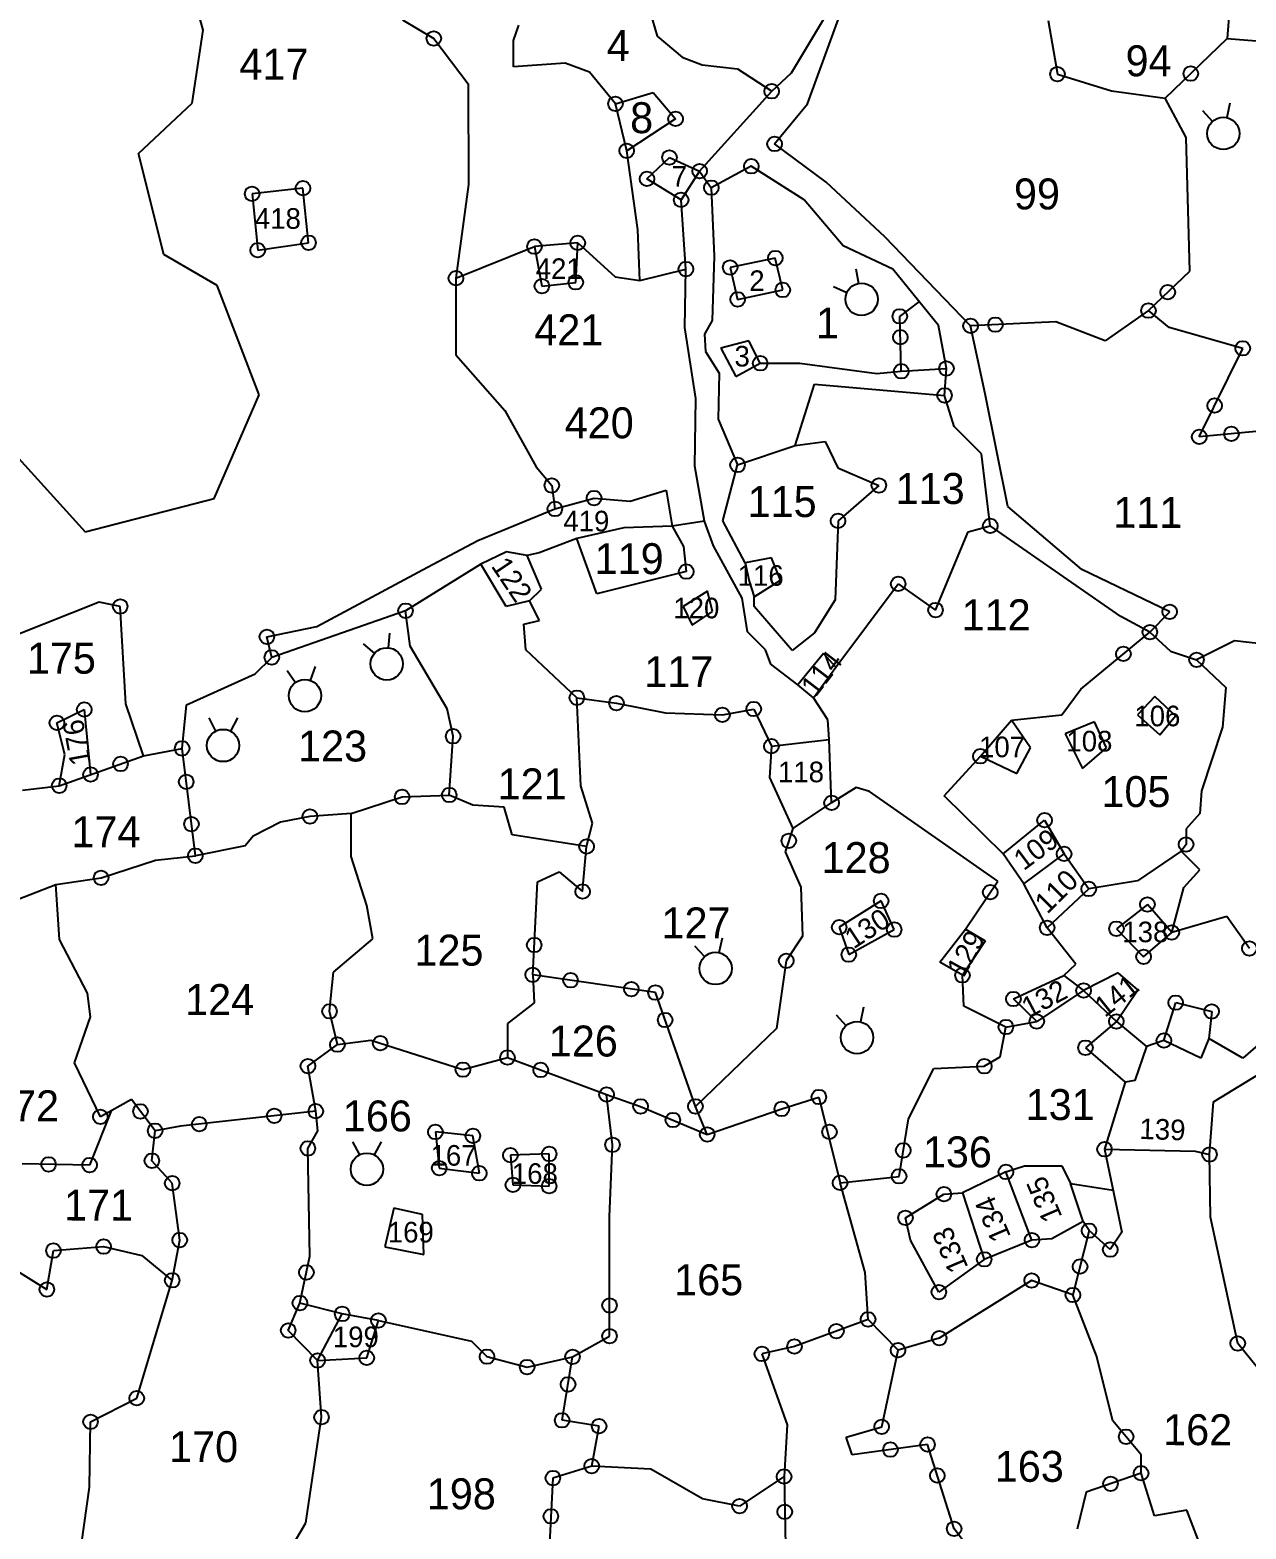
# Model space of a CAD drawing. Header units: metres. Extents: x 328578 to 333743, y 1800918 to 1805978.
# Drawn here: x 331981 to 332558, y 1801588 to 1802300 of the extents above; entities that cross this region are included whole.
import ezdxf
from ezdxf.enums import TextEntityAlignment as Align

# ---------------------------------------------------------------- set-up
doc = ezdxf.new("R2010")
doc.units = ezdxf.units.M
doc.header["$MEASUREMENT"] = 0
for name, color, linetype in [('POLY_HATCH', 12, 'Continuous'), ('POLY_PARCEL', 6, 'Continuous'), ('TEXT_PARCEL', 7, 'Continuous')]:
    doc.layers.add(name, color=color, linetype=linetype)
doc.styles.add('TEXT_MAP', font='', dxfattribs={"height": 1.8})
doc.styles.get('TEXT_MAP').set_extended_font_data('Kruti Dev 050')

msp = doc.modelspace()

# ---------------------------------------------------------------- linework, layer by layer
for points in [[(332550.75, 1802264.86), (332549.25, 1802258)], [(332537.69, 1802261.33), (332542.44, 1802256.16)], [(332373.31, 1802186.25), (332374.59, 1802179.35)], [(332362.64, 1802177.94), (332369.02, 1802175.01)], [(332151.95, 1802013.44), (332151.35, 1802006.44)], [(332139.46, 1802008.25), (332144.83, 1802003.73)], [(332103.39, 1801995.73), (332107.45, 1801990)], [(332116.78, 1801997.59), (332114.44, 1801990.98)], [(332066.3, 1801973.12), (332069.53, 1801966.89)], [(332079.82, 1801973.12), (332076.59, 1801966.88)], [(332296.76, 1801865.07), (332301.52, 1801859.9)], [(332309.81, 1801868.63), (332308.33, 1801861.76)], [(332376.91, 1801835.84), (332375.43, 1801828.98)], [(332363.86, 1801832.28), (332368.62, 1801827.12)], [(332134.51, 1801772.06), (332137.74, 1801765.83)], [(332148.04, 1801772.05), (332144.8, 1801765.82)]]:
    msp.add_lwpolyline(points)
for centre, radius in [((332173, 1802295.57), 3.47), ((332468.93, 1802278.65), 3.47), ((332532.16, 1802278.88), 3.47), ((332333.33, 1802270.51), 3.47), ((332259.2, 1802264.56), 3.47), ((332287.77, 1802257.4), 3.47), ((332547.62, 1802250.5), 7.67), ((332334.73, 1802245.5), 3.47), ((332264.54, 1802242.26), 3.47), ((332284.82, 1802239.1), 3.47), ((332299.16, 1802232.62), 3.47), ((332323.68, 1802234.92), 3.47), ((332110.94, 1802224.51), 3.47), ((332274.17, 1802228.94), 3.47), ((332304.7, 1802224.76), 3.47), ((332086.83, 1802221.84), 3.47), ((332290.38, 1802218.96), 3.47), ((332089.49, 1802195.09), 3.47), ((332113.6, 1802198.64), 3.47), ((332220.76, 1802196.8), 3.47), ((332241.3, 1802198.57), 3.47), ((332335.06, 1802191.38), 3.47), ((332183.53, 1802181.8), 3.47), ((332292.67, 1802186.15), 3.47), ((332313.63, 1802186.93), 3.47), ((332224.32, 1802178.06), 3.47), ((332240.4, 1802179.84), 3.47), ((332338.62, 1802176.22), 3.47), ((332375.99, 1802171.8), 7.67), ((332521.23, 1802175.14), 3.47), ((332317.19, 1802171.77), 3.47), ((332512.08, 1802166.42), 3.47), ((332394.11, 1802163.71), 3.47), ((332427.73, 1802159.2), 3.47), ((332439.49, 1802159.75), 3.47), ((332394.38, 1802153.81), 3.47), ((332556.81, 1802148.52), 3.47), ((332327.89, 1802141.44), 3.47), ((332394.82, 1802137.63), 3.47), ((332416.24, 1802138.99), 3.47), ((332415.35, 1802126.2), 3.47), ((332543.5, 1802121.39), 3.47), ((332536.2, 1802106.53), 3.47), ((332551.47, 1802107.95), 3.47), ((332317.13, 1802093.19), 3.47), ((332229, 1802083.45), 3.47), ((332384.21, 1802083.45), 3.47), ((332249.05, 1802077.5), 3.47), ((332230.48, 1802072.32), 3.47), ((332364.8, 1802066.64), 3.47), ((332437.06, 1802064.26), 3.47), ((332292.81, 1802042.57), 3.47), ((332393.38, 1802036.75), 3.47), ((332024.26, 1802026.04), 3.47), ((332159.61, 1802024.02), 3.47), ((332411.1, 1802024.34), 3.47), ((332522.16, 1802023.51), 3.47), ((332093.84, 1802011.67), 3.47), ((332512.77, 1802013.88), 3.47), ((332150.71, 1801998.8), 7.67), ((332500.2, 1802003.53), 3.47), ((332096.14, 1802001.88), 3.47), ((332534.91, 1802000.76), 3.47), ((332111.88, 1801983.74), 7.67), ((332240.91, 1801982.75), 3.47), ((332007.2, 1801977.14), 3.47), ((332259.7, 1801980.2), 3.47), ((332309.94, 1801974.6), 3.47), ((332324.82, 1801977.38), 3.47), ((331994.23, 1801970.82), 3.47), ((332073.05, 1801960.07), 7.67), ((332182.2, 1801964.45), 3.47), ((332333.19, 1801959.72), 3.47), ((332053.61, 1801958.71), 3.47), ((332432.36, 1801954.94), 3.47), ((332010.18, 1801946.27), 3.47), ((332024.41, 1801951.31), 3.47), ((331995.3, 1801941), 3.47), ((332055.57, 1801942.83), 3.47), ((332158, 1801935.66), 3.47), ((332180.33, 1801936.58), 3.47), ((332361.78, 1801932.82), 3.47), ((332114.27, 1801926.4), 3.47), ((332462.82, 1801924.62), 3.47), ((332058.05, 1801922.75), 3.47), ((332245.52, 1801912.14), 3.47), ((332341.45, 1801914.86), 3.47), ((332529.94, 1801913.11), 3.47), ((332059.89, 1801907.78), 3.47), ((332472.05, 1801908.62), 3.47), ((332015.2, 1801897.3), 3.47), ((332243.65, 1801890.77), 3.47), ((332437.06, 1801890.45), 3.47), ((332483.74, 1801892.01), 3.47), ((332385.24, 1801886.31), 3.47), ((332511.58, 1801884.65), 3.47), ((332365.37, 1801873.86), 3.47), ((332391.47, 1801872.71), 3.47), ((332464.03, 1801873.57), 3.47), ((332496.91, 1801873.13), 3.47), ((332523.12, 1801871.34), 3.47), ((332220.69, 1801865.4), 3.47), ((332369.91, 1801860.82), 3.47), ((332509.79, 1801859.81), 3.47), ((332559.99, 1801863.77), 3.47), ((332306.72, 1801854.26), 7.67), ((332340.26, 1801857.92), 3.47), ((332219.95, 1801851.26), 3.47), ((332237.91, 1801848.65), 3.47), ((332423.83, 1801851.03), 3.47), ((332266.75, 1801844.47), 3.47), ((332278.21, 1801842.81), 3.47), ((332448.01, 1801839.79), 3.47), ((332481.33, 1801843.77), 3.47), ((332123.56, 1801833.93), 3.47), ((332525.01, 1801838.05), 3.47), ((332542.09, 1801833.89), 3.47), ((332282.76, 1801829.82), 3.47), ((332373.82, 1801821.47), 7.67), ((332444.45, 1801826.49), 3.47), ((332459.11, 1801829.14), 3.47), ((332496.86, 1801829.12), 3.47), ((332127.27, 1801818.14), 3.47), ((332147.59, 1801818.79), 3.47), ((332519.46, 1801820.07), 3.47), ((332207.99, 1801812), 3.47), ((332482.22, 1801816.66), 3.47), ((332113.31, 1801807.92), 3.47), ((332186.85, 1801806.25), 3.47), ((332223.76, 1801806.12), 3.47), ((332434.22, 1801807.86), 3.47), ((332255.02, 1801794.45), 3.47), ((332271.16, 1801788.83), 3.47), ((332297.13, 1801788.82), 3.47), ((332355.71, 1801793.27), 3.47), ((332014.82, 1801783.91), 3.47), ((332033.84, 1801786.46), 3.47), ((332097.32, 1801784.35), 3.47), ((332117.02, 1801786.55), 3.47), ((332286.47, 1801782.36), 3.47), ((332338.11, 1801787.61), 3.47), ((332040.79, 1801777.29), 3.47), ((332061.72, 1801780.37), 3.47), ((332173.78, 1801776.7), 3.47), ((332191.57, 1801774.85), 3.47), ((332302.74, 1801775.49), 3.47), ((332360.75, 1801776.73), 3.47), ((332113.29, 1801768.9), 3.47), ((332257.81, 1801770.61), 3.47), ((332395.77, 1801767.95), 3.47), ((332491.28, 1801768.47), 3.47), ((331990.26, 1801761.3), 3.47), ((332009.73, 1801760.98), 3.47), ((332039.26, 1801763.04), 3.47), ((332141.27, 1801759.01), 7.67), ((332209.36, 1801765.65), 3.47), ((332227.77, 1801766.25), 3.47), ((332541.09, 1801766.02), 3.47), ((332175.61, 1801759.54), 3.47), ((332194.63, 1801757.08), 3.47), ((332393.76, 1801755.63), 3.47), ((332444.49, 1801757.72), 3.47), ((332048.93, 1801752.36), 3.47), ((332210.58, 1801751.56), 3.47), ((332227.76, 1801750.94), 3.47), ((332365.76, 1801752.54), 3.47), ((332415.04, 1801747.15), 3.47), ((332396.78, 1801735.98), 3.47), ((332052.48, 1801725.4), 3.47), ((332456.84, 1801725.36), 3.47), ((332483.89, 1801729.86), 3.47), ((331992.55, 1801720.38), 3.47), ((332016.39, 1801722.28), 3.47), ((332493.98, 1801720.85), 3.47), ((332434.17, 1801716.25), 3.47), ((332479.63, 1801712.81), 3.47), ((332048.91, 1801706.28), 3.47), ((332112.57, 1801710.05), 3.47), ((332456.68, 1801706.22), 3.47), ((331989.46, 1801701.94), 3.47), ((332412.66, 1801700.68), 3.47), ((332476.27, 1801699.33), 3.47), ((332109.53, 1801695.5), 3.47), ((332129.55, 1801690.33), 3.47), ((332256.41, 1801694.37), 3.47), ((332103.94, 1801682.5), 3.47), ((332146.73, 1801687.25), 3.47), ((332364.03, 1801682.21), 3.47), ((332379.06, 1801687.76), 3.47), ((332256.41, 1801679.81), 3.47), ((332344.15, 1801674.86), 3.47), ((332412.82, 1801678.87), 3.47), ((332554.45, 1801676.33), 3.47), ((332117.91, 1801668.29), 3.47), ((332141.2, 1801669.49), 3.47), ((332198.26, 1801670.07), 3.47), ((332238.85, 1801670.01), 3.47), ((332328.7, 1801671.36), 3.47), ((332393.27, 1801673.11), 3.47), ((332217.28, 1801665.15), 3.47), ((332236.71, 1801656.92), 3.47), ((332032.07, 1801650.33), 3.47), ((332119.75, 1801641.35), 3.47), ((332233.92, 1801639.86), 3.47), ((332010.17, 1801639.15), 3.47), ((332251.47, 1801637.05), 3.47), ((332385.52, 1801636.79), 3.47), ((332389.68, 1801625.96), 3.47), ((332407.27, 1801628.36), 3.47), ((332501.49, 1801632.09), 3.47), ((332247.95, 1801618.12), 3.47), ((332229.51, 1801612.48), 3.47), ((332339.2, 1801613.16), 3.47), ((332411.92, 1801613.66), 3.47), ((332508.58, 1801614.75), 3.47), ((332494.1, 1801609.74), 3.47), ((332318.13, 1801599.15), 3.47), ((332228.56, 1801594.31), 3.47), ((332339.52, 1801596.44), 3.47), ((332419.89, 1801588.4), 3.47)]:
    msp.add_circle(centre, radius)
at = {"layer": 'POLY_HATCH'}
for p, q in [((332063.66, 1802299.48), (332054.36, 1802332.75)), ((332058.32, 1802264.9), (332063.66, 1802299.48)), ((332032.99, 1802240.97), (332058.32, 1802264.9)), ((332044.95, 1802193.07), (332032.99, 1802240.97)), ((332070.25, 1802178.42), (332044.95, 1802193.07)), ((332090.21, 1802126.52), (332070.25, 1802178.42)), ((332068.86, 1802077.31), (332090.21, 1802126.52)), ((331957, 1802117.29), (332007.58, 1802061.38)), ((332007.58, 1802061.38), (332068.86, 1802077.31))]:
    msp.add_line(p, q, dxfattribs=at)
at = {"layer": 'POLY_PARCEL'}
for p, q in [((332552.15, 1802328.74), (332549.45, 1802295.56)), ((332342.69, 1802279.23), (332367.04, 1802319.71)), ((332272.85, 1802317.89), (332279.08, 1802296.71)), ((332158.15, 1802304.48), (332173, 1802295.57)), ((332350.4, 1802264.56), (332366.13, 1802307.91)), ((332210.83, 1802294.55), (332213.41, 1802301.84)), ((332464.54, 1802304.08), (332468.93, 1802278.65)), ((332173, 1802295.57), (332189.33, 1802274.05)), ((332210.83, 1802282.11), (332210.83, 1802294.55)), ((332279.08, 1802296.71), (332290.92, 1802286.73)), ((332520.06, 1802267.21), (332549.45, 1802295.56)), ((332549.45, 1802295.56), (332567.08, 1802294.08)), ((332235.31, 1802283.81), (332210.83, 1802282.11)), ((332246.9, 1802279.51), (332235.31, 1802283.81)), ((332290.92, 1802286.73), (332300.28, 1802282.99)), ((332300.28, 1802282.99), (332317.12, 1802281.11)), ((332259.2, 1802264.56), (332246.9, 1802279.51)), ((332317.12, 1802281.11), (332333.33, 1802270.51)), ((332333.33, 1802270.51), (332342.69, 1802279.23)), ((332468.93, 1802278.65), (332494.6, 1802270.65)), ((332189.33, 1802274.05), (332189.5, 1802226.31)), ((332259.2, 1802264.56), (332277.06, 1802269.9)), ((332277.06, 1802269.9), (332287.77, 1802257.4)), ((332299.16, 1802232.62), (332333.33, 1802270.51)), ((332494.6, 1802270.65), (332520.06, 1802267.21)), ((332264.54, 1802242.26), (332259.2, 1802264.56)), ((332334.73, 1802245.5), (332350.4, 1802264.56)), ((332530.02, 1802248.63), (332520.06, 1802267.21)), ((332287.77, 1802257.4), (332264.54, 1802242.26)), ((332531.77, 1802185.18), (332530.02, 1802248.63)), ((332269.88, 1802204.79), (332264.54, 1802242.26)), ((332359.2, 1802227.4), (332334.73, 1802245.5)), ((332274.17, 1802228.94), (332284.82, 1802239.1)), ((332284.82, 1802239.1), (332299.16, 1802232.62)), ((332323.68, 1802234.92), (332304.7, 1802224.76)), ((332348.73, 1802218.97), (332323.68, 1802234.92)), ((332189.5, 1802226.31), (332183.53, 1802181.8)), ((332290.38, 1802218.96), (332274.17, 1802228.94)), ((332299.16, 1802232.62), (332290.38, 1802218.96)), ((332299.16, 1802232.62), (332304.7, 1802224.76)), ((332387.09, 1802201.46), (332359.2, 1802227.4)), ((332110.94, 1802224.51), (332086.83, 1802221.84)), ((332086.83, 1802221.84), (332089.49, 1802195.09)), ((332113.6, 1802198.64), (332110.94, 1802224.51)), ((332292.67, 1802186.15), (332290.38, 1802218.96)), ((332304.7, 1802224.76), (332306.08, 1802192.25)), ((332367.23, 1802197.24), (332348.73, 1802218.97)), ((332270.76, 1802180.71), (332269.88, 1802204.79)), ((332089.49, 1802195.09), (332113.6, 1802198.64)), ((332241.3, 1802198.57), (332220.76, 1802196.8)), ((332240.4, 1802179.84), (332241.3, 1802198.57)), ((332241.3, 1802198.57), (332259.15, 1802182.5)), ((332427.73, 1802159.2), (332387.09, 1802201.46)), ((332183.53, 1802181.8), (332220.76, 1802196.8)), ((332220.76, 1802196.8), (332224.32, 1802178.06)), ((332306.08, 1802192.25), (332305.14, 1802161.75)), ((332335.06, 1802191.38), (332313.63, 1802186.93)), ((332338.62, 1802176.22), (332335.06, 1802191.38)), ((332390.82, 1802186.14), (332367.23, 1802197.24)), ((332270.76, 1802180.71), (332292.67, 1802186.15)), ((332292.2, 1802158.42), (332292.67, 1802186.15)), ((332313.63, 1802186.93), (332317.19, 1802171.77)), ((332412.55, 1802159.32), (332390.82, 1802186.14)), ((332512.08, 1802166.42), (332531.77, 1802185.18)), ((332183.53, 1802181.8), (332183.51, 1802145.45)), ((332224.32, 1802178.06), (332240.4, 1802179.84)), ((332259.15, 1802182.5), (332270.76, 1802180.71)), ((332317.19, 1802171.77), (332338.62, 1802176.22)), ((332394.11, 1802163.71), (332403.36, 1802170.67)), ((332394.82, 1802137.63), (332394.11, 1802163.71)), ((332512.08, 1802166.42), (332491.49, 1802152.13)), ((332521.91, 1802158.37), (332512.08, 1802166.42)), ((332297.27, 1802124.69), (332292.2, 1802158.42)), ((332305.14, 1802161.75), (332301.43, 1802155.28)), ((332301.43, 1802155.28), (332301.89, 1802146.96)), ((332416.24, 1802138.99), (332412.55, 1802159.32)), ((332468.22, 1802161.08), (332427.73, 1802159.2)), ((332434.57, 1802126.92), (332427.73, 1802159.2)), ((332491.49, 1802152.13), (332468.22, 1802161.08)), ((332556.81, 1802148.52), (332521.91, 1802158.37)), ((332521.91, 1802158.37), (332521.91, 1802158.37)), ((332322.54, 1802152.14), (332309.14, 1802148.58)), ((332309.14, 1802148.58), (332316.28, 1802135.2)), ((332327.89, 1802141.44), (332322.54, 1802152.14)), ((332536.2, 1802106.53), (332556.81, 1802148.52)), ((332183.51, 1802145.45), (332206.74, 1802119.07)), ((332301.89, 1802146.96), (332308.36, 1802136.79)), ((332316.28, 1802135.2), (332327.89, 1802141.44)), ((332327.89, 1802141.44), (332346.64, 1802141.43)), ((332346.64, 1802141.43), (332383.21, 1802136.55)), ((332308.36, 1802136.79), (332307.89, 1802114.91)), ((332383.21, 1802136.55), (332394.82, 1802137.63)), ((332394.82, 1802137.63), (332416.24, 1802138.99)), ((332415.35, 1802126.2), (332416.24, 1802138.99)), ((332344.43, 1802102.42), (332353.7, 1802131.52)), ((332353.7, 1802131.52), (332415.35, 1802126.2)), ((332445.32, 1802073.43), (332434.57, 1802126.92)), ((332296.8, 1802092.56), (332297.27, 1802124.69)), ((332419.97, 1802111.41), (332415.35, 1802126.2)), ((332206.74, 1802119.07), (332221.58, 1802092.35)), ((332307.89, 1802114.91), (332317.13, 1802093.19)), ((332432.92, 1802098.46), (332419.97, 1802111.41)), ((332564.84, 1802109.19), (332536.2, 1802106.53)), ((332317.13, 1802093.19), (332344.43, 1802102.42)), ((332344.43, 1802102.42), (332358.78, 1802104.26)), ((332358.78, 1802104.26), (332364.79, 1802091.78)), ((332437.06, 1802064.26), (332432.92, 1802098.46)), ((332221.58, 1802092.35), (332221.58, 1802092.35)), ((332221.58, 1802092.35), (332221.58, 1802092.35)), ((332221.58, 1802092.35), (332229, 1802083.45)), ((332301.47, 1802066.48), (332296.8, 1802092.56)), ((332310.2, 1802066.67), (332317.13, 1802093.19)), ((332364.79, 1802091.78), (332384.21, 1802083.45)), ((332229, 1802083.45), (332230.48, 1802072.32)), ((332230.48, 1802072.32), (332249.05, 1802077.5)), ((332249.05, 1802077.5), (332266.14, 1802076.01)), ((332266.14, 1802076.01), (332283.22, 1802081.19)), ((332283.22, 1802081.19), (332286.18, 1802064.13)), ((332384.21, 1802083.45), (332364.8, 1802066.64)), ((332193.95, 1802057.42), (332230.48, 1802072.32)), ((332480.56, 1802043.59), (332445.32, 1802073.43)), ((332263.16, 1802063.4), (332240.87, 1802058.22)), ((332286.18, 1802064.13), (332263.16, 1802063.4)), ((332301.47, 1802066.48), (332286.18, 1802064.13)), ((332286.18, 1802064.13), (332291.43, 1802054.56)), ((332305.77, 1802054.79), (332301.47, 1802066.48)), ((332320.83, 1802046.79), (332310.2, 1802066.67)), ((332364.8, 1802066.64), (332363.39, 1802029.21)), ((332426.48, 1802061.52), (332437.06, 1802064.26)), ((332499.04, 1802021.25), (332437.06, 1802064.26)), ((332170, 1802044.76), (332193.95, 1802057.42)), ((332240.87, 1802058.22), (332223.04, 1802051.55)), ((332250.34, 1802031.99), (332240.87, 1802058.22)), ((332411.1, 1802024.34), (332426.48, 1802061.52)), ((332207.5, 1802051.94), (332195.38, 1802046.18)), ((332217.31, 1802050.2), (332207.5, 1802051.94)), ((332223.04, 1802051.55), (332217.31, 1802050.2)), ((332224.1, 1802034.31), (332217.31, 1802050.2)), ((332291.43, 1802054.56), (332292.81, 1802042.57)), ((332319.34, 1802030.03), (332305.77, 1802054.79)), ((332333.32, 1802049.1), (332320.83, 1802046.79)), ((332337.48, 1802038.47), (332333.32, 1802049.1)), ((332117.49, 1802016.56), (332170, 1802044.76)), ((332195.38, 1802046.18), (332159.61, 1802024.02)), ((332207.35, 1802025.96), (332195.38, 1802046.18)), ((332292.81, 1802042.57), (332250.34, 1802031.99)), ((332320.83, 1802046.79), (332322.68, 1802038.01)), ((332522.16, 1802023.51), (332480.56, 1802043.59)), ((332218.51, 1802028.74), (332224.1, 1802034.31)), ((332322.68, 1802038.01), (332324.98, 1802030.62)), ((332324.98, 1802030.62), (332337.48, 1802038.47)), ((332363.81, 1801997.22), (332393.38, 1802036.75)), ((332393.38, 1802036.75), (332411.1, 1802024.34)), ((332014.28, 1802028.14), (331974.84, 1802012.41)), ((332024.26, 1802026.04), (332014.28, 1802028.14)), ((332218.51, 1802028.74), (332207.35, 1802025.96)), ((332223.16, 1802019.45), (332218.51, 1802028.74)), ((332302.96, 1802033.35), (332291.41, 1802025.98)), ((332305.26, 1802023.66), (332302.96, 1802033.35)), ((332321.79, 1802014.04), (332319.34, 1802030.03)), ((332324.98, 1802026), (332324.98, 1802030.62)), ((332363.39, 1802029.21), (332353.66, 1802013.5)), ((332026.87, 1801979.83), (332024.26, 1802026.04)), ((332159.61, 1802024.02), (332096.14, 1802001.88)), ((332161.76, 1802007.2), (332159.61, 1802024.02)), ((332291.41, 1802025.98), (332295.56, 1802017.22)), ((332295.56, 1802017.22), (332305.26, 1802023.66)), ((332343.02, 1802005.19), (332324.98, 1802026)), ((332512.77, 1802013.88), (332499.04, 1802021.25)), ((332512.77, 1802013.88), (332522.16, 1802023.51)), ((332093.84, 1802011.67), (332117.49, 1802016.56)), ((332215.71, 1802017.59), (332223.16, 1802019.45)), ((332216.64, 1802005.52), (332215.71, 1802017.59)), ((332330.41, 1802005.42), (332321.79, 1802014.04)), ((332353.66, 1802013.5), (332343.02, 1802005.19)), ((332479.95, 1801986.86), (332512.77, 1802013.88)), ((332512.77, 1802013.88), (332522.61, 1802004.86)), ((332096.14, 1802001.88), (332093.84, 1802011.67)), ((332179.42, 1801977.46), (332161.76, 1802007.2)), ((332240.91, 1801982.75), (332216.64, 1802005.52)), ((332552.96, 1802009.76), (332534.91, 1802000.76)), ((332566.9, 1802008.11), (332552.96, 1802009.76)), ((332088.35, 1801994.09), (332096.14, 1802001.88)), ((332332.87, 1801998.65), (332330.41, 1802005.42)), ((332345.8, 1801988.81), (332332.87, 1801998.65)), ((332357.9, 1802003.72), (332345.8, 1801988.81)), ((332363.81, 1801997.22), (332357.9, 1802003.72)), ((332522.61, 1802004.86), (332534.91, 1802000.76)), ((332534.91, 1802000.76), (332548.84, 1801987.64)), ((332055.75, 1801979.41), (332088.35, 1801994.09)), ((332353.18, 1801982.65), (332363.81, 1801997.22)), ((332353.18, 1801982.65), (332345.8, 1801988.81)), ((332470.92, 1801974.58), (332479.95, 1801986.86)), ((332548.84, 1801987.64), (332547.19, 1801968.8)), ((331994.23, 1801970.82), (332007.2, 1801977.14)), ((332007.2, 1801977.14), (332010.18, 1801946.27)), ((332035.26, 1801955.15), (332026.87, 1801979.83)), ((332053.61, 1801958.71), (332055.75, 1801979.41)), ((332182.2, 1801964.45), (332179.42, 1801977.46)), ((332242.75, 1801940.94), (332240.91, 1801982.75)), ((332240.91, 1801982.75), (332259.7, 1801980.2)), ((332259.7, 1801980.2), (332282.96, 1801975.54)), ((332309.94, 1801974.6), (332324.82, 1801977.38)), ((332324.82, 1801977.38), (332333.19, 1801959.72)), ((332359.95, 1801972.19), (332353.18, 1801982.65)), ((332515.11, 1801983.25), (332506.88, 1801974.62)), ((332524.98, 1801974.2), (332515.11, 1801983.25)), ((331997.97, 1801955.85), (331994.23, 1801970.82)), ((332282.96, 1801975.54), (332309.94, 1801974.6)), ((332360.56, 1801962.96), (332359.95, 1801972.19)), ((332432.36, 1801954.94), (332447.13, 1801972.14)), ((332447.13, 1801972.14), (332470.92, 1801974.58)), ((332456.15, 1801959.03), (332447.13, 1801972.14)), ((332486.5, 1801971.3), (332472.55, 1801965.57)), ((332492.23, 1801959.01), (332486.5, 1801971.3)), ((332506.88, 1801974.62), (332517.57, 1801965.17)), ((332517.57, 1801965.17), (332524.98, 1801974.2)), ((332180.33, 1801936.58), (332182.2, 1801964.45)), ((332333.19, 1801959.72), (332360.56, 1801962.96)), ((332361.78, 1801932.82), (332360.56, 1801962.96)), ((332472.55, 1801965.57), (332480.75, 1801949.18)), ((332547.19, 1801968.8), (332537.33, 1801938.5)), ((331995.3, 1801941), (331997.97, 1801955.85)), ((332035.26, 1801955.15), (332053.61, 1801958.71)), ((332059.89, 1801907.78), (332053.61, 1801958.71)), ((332333.19, 1801959.72), (332332.25, 1801944.86)), ((332449.58, 1801946.74), (332456.15, 1801959.03)), ((332480.75, 1801949.18), (332492.23, 1801959.01)), ((331995.3, 1801941), (332035.26, 1801955.15)), ((332035.26, 1801955.15), (332035.26, 1801955.15)), ((332415.12, 1801936.11), (332432.36, 1801954.94)), ((332432.36, 1801954.94), (332449.58, 1801946.74)), ((332332.25, 1801944.86), (332343.4, 1801920.69)), ((331977.95, 1801938.91), (331995.3, 1801941)), ((332133.85, 1801927.77), (332158, 1801935.66)), ((332158, 1801935.66), (332180.33, 1801936.58)), ((332191.57, 1801931.68), (332180.33, 1801936.58)), ((332248.32, 1801923.29), (332242.75, 1801940.94)), ((332373.48, 1801940.2), (332361.78, 1801932.82)), ((332379.69, 1801938.2), (332373.48, 1801940.2)), ((332440.64, 1801895.72), (332379.69, 1801938.2)), ((332443.11, 1801908.64), (332415.12, 1801936.11)), ((332537.33, 1801938.5), (332536.51, 1801927.85)), ((332133.85, 1801927.77), (332114.27, 1801926.4)), ((332133.83, 1801907.33), (332133.85, 1801927.77)), ((332206.46, 1801930.74), (332191.57, 1801931.68)), ((332210.17, 1801917.73), (332206.46, 1801930.74)), ((332343.4, 1801920.69), (332361.78, 1801932.82)), ((332536.51, 1801927.85), (332529.94, 1801920.48)), ((332100.31, 1801923.62), (332087.29, 1801917.12)), ((332114.27, 1801926.4), (332100.31, 1801923.62)), ((332245.52, 1801912.14), (332248.32, 1801923.29)), ((332343.4, 1801920.69), (332339.67, 1801909.54)), ((332443.11, 1801908.64), (332462.82, 1801924.62)), ((332462.82, 1801924.62), (332472.05, 1801908.62)), ((332529.94, 1801920.48), (332529.94, 1801913.11)), ((332087.29, 1801917.12), (332083.56, 1801912.48)), ((332245.52, 1801912.14), (332210.17, 1801917.73)), ((332529.94, 1801913.11), (332527.58, 1801909.93)), ((332040.96, 1801905.69), (332059.89, 1801907.78)), ((332083.56, 1801912.48), (332059.89, 1801907.78)), ((332141.26, 1801884.1), (332133.83, 1801907.33)), ((332243.65, 1801890.77), (332245.52, 1801912.14)), ((332339.67, 1801909.54), (332347.1, 1801892.82)), ((332452.95, 1801894.49), (332443.11, 1801908.64)), ((332452.95, 1801894.49), (332472.05, 1801908.62)), ((332472.05, 1801908.62), (332483.74, 1801892.01)), ((332527.58, 1801909.93), (332506.96, 1801895.92)), ((332536.46, 1801901.05), (332527.58, 1801909.93)), ((332015.2, 1801897.3), (332040.96, 1801905.69)), ((332222.25, 1801895.43), (332232.49, 1801900.07)), ((332232.49, 1801900.07), (332243.65, 1801890.77)), ((332528.91, 1801892.63), (332536.46, 1801901.05)), ((331969.42, 1801884.55), (331993.65, 1801894.17)), ((331993.65, 1801894.17), (332015.2, 1801897.3)), ((331995.46, 1801868.02), (331993.65, 1801894.17)), ((332219.95, 1801851.26), (332222.25, 1801895.43)), ((332347.1, 1801892.82), (332348.02, 1801869.59)), ((332425.23, 1801872.97), (332440.64, 1801895.72)), ((332464.03, 1801873.57), (332452.95, 1801894.49)), ((332483.74, 1801892.01), (332464.03, 1801873.57)), ((332506.96, 1801895.92), (332483.74, 1801892.01)), ((332523.12, 1801871.34), (332528.91, 1801892.63)), ((332385.24, 1801886.31), (332365.37, 1801873.86)), ((332391.47, 1801872.71), (332385.24, 1801886.31)), ((332511.58, 1801884.65), (332496.91, 1801873.13)), ((332523.12, 1801871.34), (332511.58, 1801884.65)), ((332144.05, 1801868.3), (332141.26, 1801884.1)), ((332549.33, 1801878.86), (332523.12, 1801871.34)), ((332559.99, 1801863.77), (332549.33, 1801878.86)), ((332365.37, 1801873.86), (332369.91, 1801860.82)), ((332369.91, 1801860.82), (332391.47, 1801872.71)), ((332413.05, 1801857.27), (332425.23, 1801872.97)), ((332425.23, 1801872.97), (332434.62, 1801867.46)), ((332477.56, 1801856.34), (332464.03, 1801873.57)), ((332496.91, 1801873.13), (332509.79, 1801859.81)), ((332509.79, 1801859.81), (332523.12, 1801871.34)), ((332008.69, 1801842.58), (331995.46, 1801868.02)), ((332125.43, 1801852.51), (332144.05, 1801868.3)), ((332348.02, 1801869.59), (332340.26, 1801857.92)), ((332348.02, 1801869.59), (332348.02, 1801869.59)), ((332434.62, 1801867.46), (332423.83, 1801851.03)), ((332340.26, 1801857.92), (332335.64, 1801825.73)), ((332423.83, 1801851.03), (332413.05, 1801857.27)), ((332472, 1801850.87), (332477.56, 1801856.34)), ((332123.56, 1801833.93), (332125.43, 1801852.51)), ((332278.21, 1801842.81), (332219.95, 1801851.26)), ((332219.95, 1801851.26), (332220.64, 1801837.94)), ((332424.46, 1801836.41), (332423.83, 1801851.03)), ((332448.01, 1801839.79), (332472, 1801850.87)), ((332472, 1801850.87), (332481.33, 1801843.77)), ((332497.79, 1801852.27), (332481.33, 1801843.77)), ((332507.11, 1801844.15), (332497.79, 1801852.27)), ((332010.21, 1801831.39), (332008.69, 1801842.58)), ((332297.13, 1801788.82), (332278.21, 1801842.81)), ((332481.33, 1801843.77), (332459.11, 1801829.14)), ((332481.33, 1801843.77), (332496.86, 1801829.12)), ((332496.86, 1801829.12), (332507.11, 1801844.15)), ((332220.64, 1801837.94), (332208, 1801828.13)), ((332444.45, 1801826.49), (332424.46, 1801836.41)), ((332459.11, 1801829.14), (332448.01, 1801839.79)), ((332519.46, 1801820.07), (332525.01, 1801838.05)), ((332525.01, 1801838.05), (332542.09, 1801833.89)), ((332002.56, 1801809.52), (332010.21, 1801831.39)), ((332127.27, 1801818.14), (332123.56, 1801833.93)), ((332208, 1801828.13), (332207.99, 1801812)), ((332444.45, 1801826.49), (332459.11, 1801829.14)), ((332496.86, 1801829.12), (332482.22, 1801816.66)), ((332496.86, 1801829.12), (332511.16, 1801817.31)), ((332542.09, 1801833.89), (332540.69, 1801820.98)), ((332335.64, 1801825.73), (332297.13, 1801788.82)), ((332441.77, 1801812.29), (332444.45, 1801826.49)), ((332540.69, 1801820.98), (332537, 1801811.77)), ((332556.84, 1801811.76), (332540.69, 1801820.98)), ((332113.31, 1801807.92), (332127.27, 1801818.14)), ((332127.27, 1801818.14), (332143.14, 1801820.21)), ((332143.14, 1801820.21), (332186.85, 1801806.25)), ((332482.22, 1801816.66), (332500.99, 1801800.26)), ((332511.16, 1801817.31), (332505.61, 1801801.18)), ((332519.46, 1801820.07), (332511.16, 1801817.31)), ((332537, 1801811.77), (332519.46, 1801820.07)), ((332566.54, 1801820.05), (332556.84, 1801811.76)), ((332014.82, 1801783.91), (332002.56, 1801809.52)), ((332117.02, 1801786.55), (332113.31, 1801807.92)), ((332186.85, 1801806.25), (332207.99, 1801812)), ((332207.99, 1801812), (332255.02, 1801794.45)), ((332398.22, 1801782.87), (332410.23, 1801806.82)), ((332410.23, 1801806.82), (332434.22, 1801807.86)), ((332434.22, 1801807.86), (332441.77, 1801812.29)), ((332542.95, 1801790.91), (332577.57, 1801812.09)), ((332500.99, 1801800.26), (332491.28, 1801768.47)), ((332505.61, 1801801.18), (332500.99, 1801800.26)), ((332257.81, 1801770.61), (332255.02, 1801794.45)), ((332255.02, 1801794.45), (332271.16, 1801788.83)), ((332338.11, 1801787.61), (332355.71, 1801793.27)), ((332355.71, 1801793.27), (332365.76, 1801752.54)), ((332019.98, 1801786.75), (332009.73, 1801760.98)), ((332029.6, 1801792.04), (332014.82, 1801783.91)), ((332040.79, 1801777.29), (332029.6, 1801792.04)), ((332117.02, 1801786.55), (332052.87, 1801779.38)), ((332117.95, 1801777.26), (332117.02, 1801786.55)), ((332271.16, 1801788.83), (332302.74, 1801775.49)), ((332302.74, 1801775.49), (332297.13, 1801788.82)), ((332302.74, 1801775.49), (332338.11, 1801787.61)), ((332541.09, 1801766.02), (332542.95, 1801790.91)), ((332542.95, 1801790.91), (332542.95, 1801790.91)), ((332052.87, 1801779.38), (332040.79, 1801777.29)), ((332393.76, 1801755.63), (332398.22, 1801782.87)), ((332039.26, 1801763.04), (332040.79, 1801777.29)), ((332113.29, 1801768.9), (332117.95, 1801777.26)), ((332173.78, 1801776.7), (332175.61, 1801759.54)), ((332191.57, 1801774.85), (332173.78, 1801776.7)), ((332194.63, 1801757.08), (332191.57, 1801774.85)), ((332114.19, 1801717.8), (332113.29, 1801768.9)), ((332227.77, 1801766.25), (332209.36, 1801765.65)), ((332209.36, 1801765.65), (332210.58, 1801751.56)), ((332227.76, 1801750.94), (332227.77, 1801766.25)), ((332256.44, 1801736.6), (332257.81, 1801770.61)), ((332491.28, 1801768.47), (332534.2, 1801767.52)), ((332491.28, 1801768.47), (332499.52, 1801729.14)), ((332534.2, 1801767.52), (332541.09, 1801766.02)), ((332541.56, 1801736.26), (332541.09, 1801766.02)), ((332009.73, 1801760.98), (331977.65, 1801761.51)), ((332048.93, 1801752.36), (332039.26, 1801763.04)), ((332175.61, 1801759.54), (332194.63, 1801757.08)), ((332444.49, 1801757.72), (332423.88, 1801747.73)), ((332444.49, 1801757.72), (332453.33, 1801760.65)), ((332456.84, 1801725.36), (332444.49, 1801757.72)), ((332453.33, 1801760.65), (332470.99, 1801760.64)), ((332470.99, 1801760.64), (332475.07, 1801752.21)), ((332052.48, 1801725.4), (332048.93, 1801752.36)), ((332210.58, 1801751.56), (332227.76, 1801750.94)), ((332365.76, 1801752.54), (332393.76, 1801755.63)), ((332377.74, 1801709.94), (332365.76, 1801752.54)), ((332365.76, 1801752.54), (332365.76, 1801752.54)), ((332481.06, 1801734.16), (332475.07, 1801752.21)), ((332475.07, 1801752.21), (332495.35, 1801749.06)), ((332396.78, 1801735.98), (332415.04, 1801747.15)), ((332415.04, 1801747.15), (332423.88, 1801747.73)), ((332423.88, 1801747.73), (332434.17, 1801716.25)), ((332154.13, 1801740.56), (332149.82, 1801722.18)), ((332167.62, 1801737.49), (332154.13, 1801740.56)), ((332168.22, 1801718.49), (332167.62, 1801737.49)), ((332256.41, 1801679.81), (332256.44, 1801736.6)), ((332399.13, 1801725.39), (332396.78, 1801735.98)), ((332554.45, 1801676.33), (332541.56, 1801736.26)), ((332481.06, 1801734.16), (332466.26, 1801725.94)), ((332483.89, 1801729.86), (332476.27, 1801699.33)), ((332483.89, 1801729.86), (332481.06, 1801734.16)), ((332493.98, 1801720.85), (332483.89, 1801729.86)), ((332499.52, 1801729.14), (332493.98, 1801720.85)), ((331992.55, 1801720.38), (332016.39, 1801722.28)), ((332016.39, 1801722.28), (332034.46, 1801718.05)), ((332048.91, 1801706.28), (332052.48, 1801725.4)), ((332149.82, 1801722.18), (332168.22, 1801718.49)), ((332412.66, 1801700.68), (332399.13, 1801725.39)), ((332456.84, 1801725.36), (332434.17, 1801716.25)), ((332466.26, 1801725.94), (332456.84, 1801725.36)), ((331964.86, 1801717.32), (331989.46, 1801701.94)), ((331989.46, 1801701.94), (331992.55, 1801720.38)), ((332034.46, 1801718.05), (332048.91, 1801706.28)), ((332109.53, 1801695.5), (332114.19, 1801717.8)), ((332434.17, 1801716.25), (332412.66, 1801700.68)), ((332434.17, 1801716.25), (332434.17, 1801716.25)), ((332379.06, 1801687.76), (332377.74, 1801709.94)), ((332032.07, 1801650.33), (332048.91, 1801706.28)), ((332456.68, 1801706.22), (332412.82, 1801678.87)), ((332476.27, 1801699.33), (332456.68, 1801706.22)), ((332103.94, 1801682.5), (332109.53, 1801695.5)), ((332129.55, 1801690.33), (332109.53, 1801695.5)), ((332487.39, 1801670.44), (332476.27, 1801699.33)), ((332117.91, 1801668.29), (332129.55, 1801690.33)), ((332146.73, 1801687.25), (332129.55, 1801690.33)), ((332141.2, 1801669.49), (332146.73, 1801687.25)), ((332146.73, 1801687.25), (332190.9, 1801677.42)), ((332379.06, 1801687.76), (332344.15, 1801674.86)), ((332393.27, 1801673.11), (332379.06, 1801687.76)), ((332117.91, 1801668.29), (332103.94, 1801682.5)), ((332238.85, 1801670.01), (332256.41, 1801679.81)), ((332412.82, 1801678.87), (332393.27, 1801673.11)), ((332190.9, 1801677.42), (332198.26, 1801670.07)), ((332344.15, 1801674.86), (332328.7, 1801671.36)), ((332328.7, 1801671.36), (332340.62, 1801637.7)), ((332385.52, 1801636.79), (332393.27, 1801673.11)), ((332566.48, 1801661.4), (332554.45, 1801676.33)), ((332117.91, 1801668.29), (332141.2, 1801669.49)), ((332119.75, 1801641.35), (332117.91, 1801668.29)), ((332198.26, 1801670.07), (332217.28, 1801665.15)), ((332217.28, 1801665.15), (332238.85, 1801670.01)), ((332233.92, 1801639.86), (332238.85, 1801670.01)), ((332495.2, 1801639.6), (332487.39, 1801670.44)), ((332010.17, 1801639.15), (332032.07, 1801650.33)), ((332009.64, 1801608.13), (332010.17, 1801639.15)), ((332112.28, 1801591.18), (332119.75, 1801641.35)), ((332251.47, 1801637.05), (332233.92, 1801639.86)), ((332247.95, 1801618.12), (332251.47, 1801637.05)), ((332340.62, 1801637.7), (332339.2, 1801613.16)), ((332368.67, 1801631.89), (332385.52, 1801636.79)), ((332508.67, 1801623.52), (332495.2, 1801639.6)), ((332371.47, 1801623.48), (332368.67, 1801631.89)), ((332407.27, 1801628.36), (332371.47, 1801623.48)), ((332419.89, 1801588.4), (332407.27, 1801628.36)), ((332508.58, 1801614.75), (332508.67, 1801623.52)), ((332247.95, 1801618.12), (332229.51, 1801612.48)), ((332276.02, 1801616.71), (332247.95, 1801618.12)), ((332300.58, 1801602.67), (332276.02, 1801616.71)), ((332508.58, 1801614.75), (332482.53, 1801605.74)), ((332514.95, 1801594.57), (332508.58, 1801614.75)), ((332003.55, 1801565.03), (332009.64, 1801608.13)), ((332229.51, 1801612.48), (332226.69, 1801558.59)), ((332339.2, 1801613.16), (332318.13, 1801599.15)), ((332339.2, 1801613.16), (332340.19, 1801561.31)), ((332318.13, 1801599.15), (332300.58, 1801602.67)), ((332482.53, 1801605.74), (332478.27, 1801588.23)), ((332530.36, 1801597.22), (332514.95, 1801594.57)), ((332536.73, 1801580.23), (332530.36, 1801597.22)), ((332085.03, 1801544.64), (332112.28, 1801591.18)), ((332426.2, 1801579.98), (332419.89, 1801588.4))]:
    msp.add_line(p, q, dxfattribs=at)

# ---------------------------------------------------------------- texts
at = {"layer": 'TEXT_PARCEL', "style": 'TEXT_MAP'}
for s, height, rotation, p in [('4', 14.68, 359.96743, (332260.52, 1802292.2)), ('417', 14.679, 359.96743, (332097.17, 1802283.34)), ('94', 14.679, 359.96743, (332512.15, 1802284.96)), ('8', 14.68, 359.96743, (332271.63, 1802257.97)), ('7', 9.79, 359.96743, (332289.48, 1802230.08)), ('99', 14.679, 359.96743, (332459.18, 1802221.8)), ('418', 9.786, 359.96743, (332099.05, 1802210.15)), ('421', 9.786, 359.96743, (332232.28, 1802186.39)), ('2', 9.79, 359.96743, (332326.34, 1802180.68)), ('421', 14.679, 359.96743, (332237.1, 1802157.43)), ('1', 14.68, 359.96743, (332359.82, 1802160.56)), ('3', 9.79, 359.96743, (332319.33, 1802144.8)), ('420', 14.679, 359.96743, (332251.52, 1802113.2)), ('113', 14.679, 359.96743, (332408.54, 1802082.02)), ('115', 14.679, 359.96743, (332338.29, 1802075.71)), ('111', 14.679, 359.96743, (332511.78, 1802070.69)), ('419', 9.786, 359.96743, (332245.4, 1802066.57)), ('119', 14.679, 359.96743, (332265.72, 1802048.73)), ('122', 9.786, 303.97736, (332210.14, 1802038.94)), ('116', 9.786, 359.96743, (332328.13, 1802040.75)), ('120', 9.786, 359.96743, (332297.59, 1802025.3)), ('112', 14.679, 359.96743, (332439.83, 1802022.2)), ('175', 14.679, 359.96743, (331996.33, 1802001.4)), ('117', 14.679, 359.96743, (332289.26, 1801995.11)), ('114', 9.786, 52.42848, (332356.98, 1801994.32)), ('106', 9.786, 359.96743, (332516.33, 1801974.08)), ('176', 9.786, 100.40275, (332003.59, 1801961.46)), ('123', 14.679, 359.96743, (332125, 1801959.84)), ('107', 9.786, 359.96743, (332442.63, 1801959.4)), ('108', 9.786, 359.96743, (332484.08, 1801962.14)), ('121', 14.679, 359.96743, (332219.71, 1801941.99)), ('118', 9.786, 359.96743, (332347.25, 1801947.53)), ('105', 14.679, 359.96743, (332506.18, 1801938.21)), ('174', 14.679, 359.96743, (332017.49, 1801919.15)), ('128', 14.679, 359.96743, (332373.41, 1801906.87)), ('109', 9.786, 36.81138, (332458.71, 1801910.83)), ('110', 9.786, 44.94034, (332468.37, 1801890.9)), ('127', 14.679, 359.96743, (332297.44, 1801876)), ('130', 9.786, 33.28152, (332378.65, 1801873.31)), ('125', 14.679, 359.96743, (332180.21, 1801862.96)), ('129', 9.786, 61.01037, (332425.42, 1801861.42)), ('138', 9.786, 359.96743, (332510.62, 1801871.62)), ('141', 9.786, 38.51531, (332496.93, 1801841.34)), ('124', 14.679, 359.96743, (332071.41, 1801839.61)), ('132', 9.786, 27.91704, (332462.65, 1801839.97)), ('126', 14.679, 359.96743, (332243.95, 1801819.84)), ('172', 14.679, 359.96743, (331978.85, 1801789.24)), ('131', 14.679, 359.96743, (332470.22, 1801789.68)), ('166', 14.679, 359.96743, (332146.24, 1801784.3)), ('139', 9.786, 358.01976, (332518.78, 1801777.92)), ('136', 14.679, 359.96743, (332421.44, 1801767.23)), ('167', 9.786, 359.96743, (332182.4, 1801765.59)), ('168', 9.786, 359.96743, (332220.97, 1801756.95)), ('135', 9.786, 113.19195, (332462.58, 1801744.62)), ('171', 14.679, 359.96743, (332013.98, 1801742.01)), ('134', 9.786, 113.19195, (332438.19, 1801735.27)), ('169', 9.786, 359.96743, (332162.11, 1801729.16)), ('133', 9.786, 113.19195, (332417.97, 1801720.57)), ('165', 14.679, 359.96743, (332303.43, 1801706.56)), ('199', 9.786, 359.96743, (332136.04, 1801679.46)), ('162', 14.679, 359.96743, (332535.42, 1801635.41)), ('170', 14.679, 359.96743, (332063.81, 1801627.36)), ('163', 14.679, 359.96743, (332455.57, 1801618.02)), ('198', 14.679, 359.96743, (332186.09, 1801605))]:
    msp.add_text(s, height=height, rotation=rotation, dxfattribs=at).set_placement(p, align=Align.MIDDLE)

doc.saveas('drawing.dxf')
